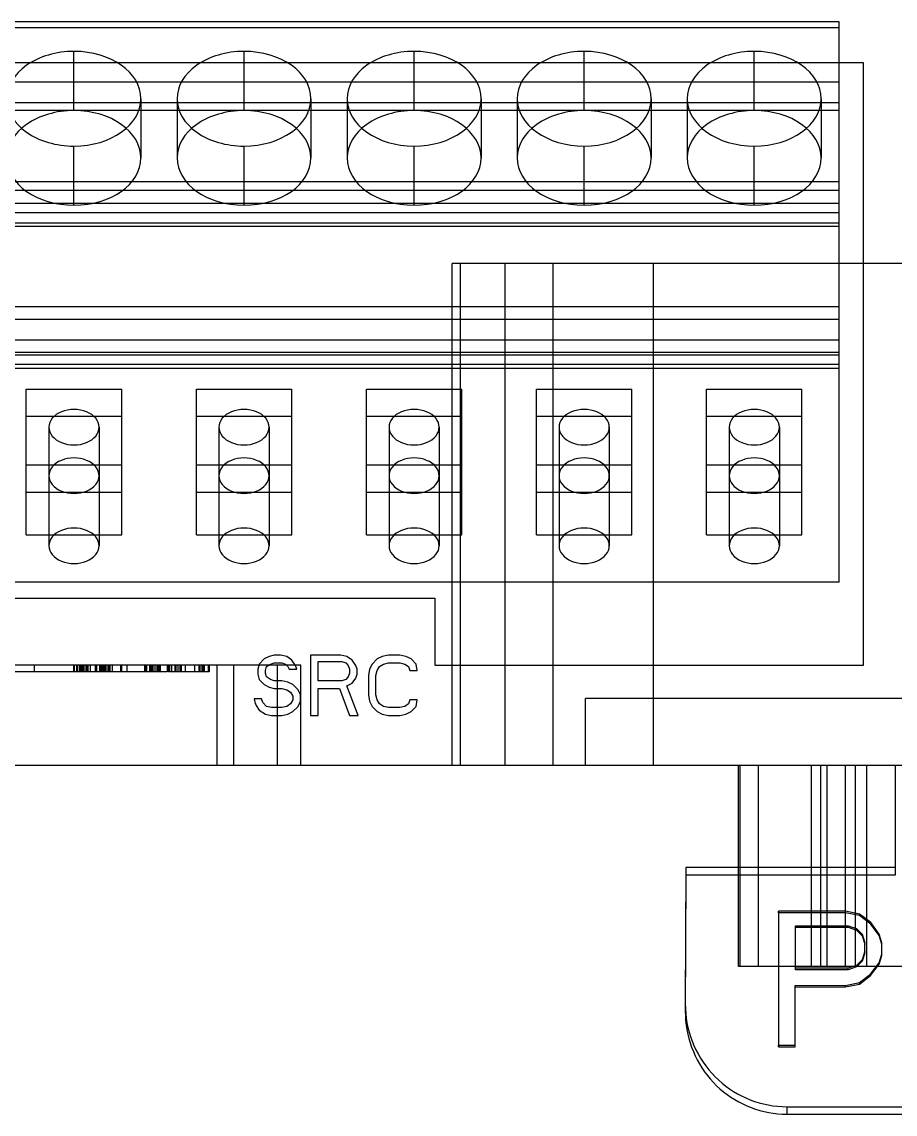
# Model space of a CAD drawing. Extents: x 0 to 290, y 0 to 931.
# Drawn here: x 207.66 to 233.75, y 676.98 to 709.62 of the extents above; entities that cross this region are included whole.
import ezdxf

# ---------------------------------------------------------------- set-up
doc = ezdxf.new("R2010")
doc.units = 0
doc.layers.add('-15N-THT. THIẾT BỊ ĐÓNG MỞ', color=40, linetype='CONTINUOUS')

# ---------------------------------------------------------------- blocks, each defined once
blk = doc.blocks.new('06 - N - SC VSD ATV630D55~D90N4')
at = {"layer": '-15N-THT. THIẾT BỊ ĐÓNG MỞ'}
for p, q in [((87.08, 243.921), (15.96, 243.921)), ((87.08, 227.178), (87.08, 243.921)), ((87.08, 243.746), (15.96, 243.746)), ((64.22, 241.271), (64.22, 243.038)), ((69.3, 241.271), (69.3, 243.038)), ((74.38, 241.271), (74.38, 243.038)), ((79.46, 241.271), (79.46, 243.038)), ((84.54, 241.271), (84.54, 243.038)), ((87.8, 242.7), (15.5, 242.7)), ((87.08, 242.7), (87.08, 242.7)), ((87.8, 224.7), (87.8, 242.7)), ((87.8, 242.7), (87.8, 242.7)), ((87.08, 242.119), (15.96, 242.119)), ((66.22, 241.624), (66.22, 239.856)), ((67.3, 241.624), (67.3, 239.856)), ((71.3, 241.624), (71.3, 239.856)), ((72.38, 241.624), (72.38, 239.856)), ((76.38, 241.624), (76.38, 239.856)), ((77.46, 241.624), (77.46, 239.856)), ((81.46, 241.624), (81.46, 239.856)), ((82.54, 241.624), (82.54, 239.856)), ((86.54, 241.624), (86.54, 239.856)), ((87.08, 241.506), (15.96, 241.506)), ((87.08, 241.271), (15.96, 241.271)), ((64.22, 238.442), (64.22, 240.21)), ((69.3, 238.442), (69.3, 240.21)), ((74.38, 238.442), (74.38, 240.21)), ((79.46, 238.442), (79.46, 240.21)), ((84.54, 238.442), (84.54, 240.21)), ((87.08, 239.136), (15.96, 239.136)), ((87.08, 238.877), (15.96, 238.877)), ((87.08, 238.495), (15.96, 238.495)), ((87.08, 238.218), (15.96, 238.218)), ((87.08, 237.908), (15.96, 237.908)), ((87.08, 237.806), (15.96, 237.806)), ((109.511, 236.7), (75.519, 236.7)), ((75.519, 221.7), (75.519, 236.7)), ((75.769, 221.7), (75.769, 236.7)), ((77.095, 236.7), (77.095, 236.7)), ((77.095, 221.7), (77.095, 236.7)), ((78.52, 236.7), (78.52, 221.7)), ((81.52, 236.7), (81.52, 221.7)), ((87.08, 235.402), (15.96, 235.402)), ((87.08, 235.027), (15.96, 235.027)), ((87.08, 234.412), (15.96, 234.412)), ((87.08, 234.037), (15.96, 234.037)), ((87.08, 233.966), (15.96, 233.966)), ((87.08, 233.683), (15.96, 233.683)), ((87.08, 233.563), (15.96, 233.563)), ((62.795, 232.128), (62.795, 232.941)), ((62.795, 232.941), (65.645, 232.941)), ((65.645, 232.128), (65.645, 232.941)), ((67.875, 228.592), (67.875, 232.941)), ((67.875, 232.941), (70.725, 232.941)), ((70.725, 228.592), (70.725, 232.941)), ((72.955, 228.592), (72.955, 232.941)), ((72.955, 232.941), (75.805, 232.941)), ((75.805, 228.592), (75.805, 232.941)), ((78.035, 228.592), (78.035, 232.941)), ((78.035, 232.941), (80.885, 232.941)), ((80.885, 228.592), (80.885, 232.941)), ((83.115, 232.128), (83.115, 232.941)), ((83.115, 232.941), (85.965, 232.941)), ((85.965, 232.128), (85.965, 232.941)), ((62.795, 228.592), (62.795, 232.128)), ((65.645, 232.128), (62.795, 232.128)), ((62.795, 232.128), (62.795, 232.128)), ((65.645, 228.592), (65.645, 232.128)), ((65.645, 232.128), (65.645, 232.128)), ((70.725, 232.128), (67.875, 232.128)), ((67.875, 232.128), (67.875, 232.128)), ((70.725, 232.128), (70.725, 232.128)), ((75.805, 232.128), (72.955, 232.128)), ((72.955, 232.128), (72.955, 232.128)), ((75.805, 232.128), (75.805, 232.128)), ((80.885, 232.128), (78.035, 232.128)), ((78.035, 232.128), (78.035, 232.128)), ((80.885, 232.128), (80.885, 232.128)), ((83.115, 228.592), (83.115, 232.128)), ((85.965, 232.128), (83.115, 232.128)), ((83.115, 232.128), (83.115, 232.128)), ((85.965, 228.592), (85.965, 232.128)), ((85.965, 232.128), (85.965, 232.128)), ((63.47, 231.81), (63.47, 228.267)), ((64.97, 231.81), (64.97, 228.267)), ((68.55, 231.81), (68.55, 228.267)), ((70.05, 231.81), (70.05, 228.267)), ((73.63, 231.81), (73.63, 228.267)), ((75.13, 231.81), (75.13, 228.267)), ((78.71, 231.81), (78.71, 228.267)), ((80.21, 231.81), (80.21, 228.267)), ((83.79, 231.81), (83.79, 228.267)), ((85.29, 231.81), (85.29, 228.267)), ((65.645, 230.678), (62.795, 230.678)), ((70.725, 230.678), (67.875, 230.678)), ((75.805, 230.678), (72.955, 230.678)), ((80.885, 230.678), (78.035, 230.678)), ((85.965, 230.678), (83.115, 230.678)), ((62.795, 229.865), (65.645, 229.865)), ((67.875, 229.865), (70.725, 229.865)), ((72.955, 229.865), (75.805, 229.865)), ((78.035, 229.865), (80.885, 229.865)), ((83.115, 229.865), (85.965, 229.865)), ((62.795, 228.592), (65.645, 228.592)), ((67.875, 228.592), (70.725, 228.592)), ((72.955, 228.592), (75.805, 228.592)), ((78.035, 228.592), (80.885, 228.592)), ((83.115, 228.592), (85.965, 228.592)), ((87.08, 227.178), (15.96, 227.178)), ((47, 226.7), (75, 226.7)), ((75, 226.7), (75, 224.7)), ((75, 226.7), (75, 226.7)), ((75, 226.2), (75, 226.2)), ((69.9, 224.885), (69.75, 224.732)), ((70.05, 224.962), (69.9, 224.885)), ((69.9, 224.885), (69.9, 224.885)), ((70.2, 225), (70.05, 224.962)), ((70.05, 224.962), (70.05, 224.962)), ((70.2, 225), (70.2, 225)), ((70.388, 225), (70.2, 225)), ((70.388, 225), (70.388, 225)), ((70.575, 224.962), (70.388, 225)), ((70.575, 224.962), (70.575, 224.962)), ((70.725, 224.847), (70.575, 224.962)), ((71.287, 225), (71.287, 223.2)), ((71.287, 225), (71.287, 225)), ((72.187, 225), (71.287, 225)), ((72.187, 225), (72.187, 225)), ((72.375, 224.962), (72.187, 225)), ((72.375, 224.962), (72.375, 224.962)), ((72.525, 224.847), (72.375, 224.962)), ((73.275, 224.885), (73.125, 224.732)), ((73.425, 224.962), (73.275, 224.885)), ((73.275, 224.885), (73.275, 224.885)), ((73.613, 225), (73.425, 224.962)), ((73.425, 224.962), (73.425, 224.962)), ((73.613, 225), (73.613, 225)), ((73.95, 225), (73.613, 225)), ((73.95, 225), (73.95, 225)), ((74.137, 224.962), (73.95, 225)), ((74.137, 224.962), (74.137, 224.962)), ((74.288, 224.885), (74.137, 224.962)), ((74.288, 224.885), (74.288, 224.885)), ((74.444, 224.726), (74.288, 224.885)), ((71, 224.7), (51, 224.7)), ((63.031, 224.7), (63.031, 224.7)), ((63.031, 224.7), (63.031, 224.5)), ((64.205, 224.7), (64.205, 224.5)), ((64.226, 224.7), (64.226, 224.5)), ((64.294, 224.7), (64.294, 224.7)), ((64.294, 224.7), (64.294, 224.5)), ((64.325, 224.7), (64.325, 224.5)), ((64.387, 224.7), (64.387, 224.5)), ((64.419, 224.7), (64.419, 224.5)), ((64.45, 224.7), (64.45, 224.5)), ((64.481, 224.7), (64.481, 224.7)), ((64.481, 224.7), (64.481, 224.5)), ((64.512, 224.7), (64.512, 224.5)), ((64.575, 224.7), (64.575, 224.5)), ((64.606, 224.7), (64.606, 224.5)), ((64.625, 224.7), (64.625, 224.7)), ((64.625, 224.7), (64.625, 224.5)), ((64.637, 224.7), (64.637, 224.5)), ((64.7, 224.7), (64.7, 224.5)), ((64.856, 224.7), (64.856, 224.5)), ((64.888, 224.7), (64.888, 224.5)), ((64.981, 224.7), (64.981, 224.5)), ((65.013, 224.7), (65.013, 224.5)), ((65.036, 224.7), (65.036, 224.5)), ((65.044, 224.7), (65.044, 224.5)), ((65.075, 224.7), (65.075, 224.5)), ((65.106, 224.7), (65.106, 224.5)), ((65.137, 224.7), (65.137, 224.5)), ((65.169, 224.7), (65.169, 224.7)), ((65.169, 224.7), (65.169, 224.5)), ((65.231, 224.7), (65.231, 224.5)), ((65.262, 224.7), (65.262, 224.5)), ((65.294, 224.7), (65.294, 224.5)), ((65.356, 224.7), (65.356, 224.7)), ((65.356, 224.7), (65.356, 224.5)), ((65.606, 224.7), (65.606, 224.7)), ((65.606, 224.7), (65.606, 224.5)), ((65.64, 224.7), (65.64, 224.5)), ((65.794, 224.7), (65.794, 224.5)), ((65.794, 224.7), (65.794, 224.7)), ((66.325, 224.7), (66.325, 224.5)), ((66.356, 224.7), (66.356, 224.5)), ((66.388, 224.7), (66.388, 224.5)), ((66.476, 224.7), (66.476, 224.5)), ((66.481, 224.7), (66.481, 224.5)), ((66.512, 224.7), (66.512, 224.5)), ((66.544, 224.7), (66.544, 224.5)), ((66.575, 224.7), (66.575, 224.5)), ((66.575, 224.7), (66.575, 224.7)), ((66.637, 224.7), (66.637, 224.5)), ((66.7, 224.7), (66.7, 224.5)), ((66.7, 224.7), (66.7, 224.7)), ((66.731, 224.7), (66.731, 224.5)), ((66.763, 224.7), (66.763, 224.7)), ((66.763, 224.7), (66.763, 224.5)), ((66.794, 224.7), (66.794, 224.5)), ((67, 224.7), (67, 224.7)), ((67, 224.7), (67, 224.5)), ((67.044, 224.7), (67.044, 224.7)), ((67.044, 224.7), (67.044, 224.5)), ((67.075, 224.7), (67.075, 224.5)), ((67.138, 224.7), (67.138, 224.5)), ((67.231, 224.7), (67.231, 224.7)), ((67.231, 224.7), (67.231, 224.5)), ((67.263, 224.7), (67.263, 224.5)), ((67.325, 224.7), (67.325, 224.5)), ((67.387, 224.7), (67.387, 224.5)), ((67.419, 224.7), (67.419, 224.5)), ((67.544, 224.7), (67.544, 224.5)), ((67.825, 224.7), (67.825, 224.5)), ((67.95, 224.7), (67.95, 224.5)), ((67.981, 224.7), (67.981, 224.5)), ((68.044, 224.7), (68.044, 224.5)), ((68.075, 224.7), (68.075, 224.5)), ((68.106, 224.7), (68.106, 224.5)), ((68.231, 224.7), (68.231, 224.5)), ((68.236, 224.7), (68.236, 224.5)), ((68.257, 224.7), (68.257, 224.5)), ((68.262, 224.7), (68.262, 224.5)), ((68.5, 221.7), (68.5, 224.7)), ((68.5, 224.7), (68.5, 224.7)), ((69, 221.7), (69, 224.7)), ((69, 224.7), (69, 224.7)), ((69.75, 224.732), (69.712, 224.579)), ((69.712, 224.579), (69.712, 224.426)), ((69.712, 224.579), (69.712, 224.579)), ((69.75, 224.732), (69.75, 224.732)), ((69.937, 224.54), (69.975, 224.655)), ((69.975, 224.655), (70.088, 224.732)), ((69.975, 224.655), (69.975, 224.655)), ((70.088, 224.732), (70.2, 224.77)), ((70.088, 224.732), (70.088, 224.732)), ((70.2, 224.77), (70.425, 224.77)), ((70.2, 224.77), (70.2, 224.77)), ((70.3, 221.7), (70.3, 224.7)), ((70.425, 224.77), (70.537, 224.732)), ((70.425, 224.77), (70.425, 224.77)), ((70.537, 224.732), (70.613, 224.655)), ((70.537, 224.732), (70.537, 224.732)), ((70.613, 224.655), (70.65, 224.579)), ((70.613, 224.655), (70.613, 224.655)), ((70.65, 224.579), (70.875, 224.579)), ((70.65, 224.579), (70.65, 224.579)), ((70.725, 224.847), (70.725, 224.847)), ((70.837, 224.694), (70.725, 224.847)), ((70.837, 224.694), (70.837, 224.694)), ((70.875, 224.579), (70.837, 224.694)), ((70.875, 224.579), (70.875, 224.579)), ((71, 221.7), (71, 224.7)), ((71.513, 224.234), (71.513, 224.809)), ((71.513, 224.809), (72.225, 224.809)), ((71.513, 224.809), (71.513, 224.809)), ((72.225, 224.809), (72.338, 224.77)), ((72.225, 224.809), (72.225, 224.809)), ((72.338, 224.77), (72.412, 224.694)), ((72.338, 224.77), (72.338, 224.77)), ((72.412, 224.694), (72.45, 224.579)), ((72.412, 224.694), (72.412, 224.694)), ((72.45, 224.579), (72.45, 224.464)), ((72.45, 224.579), (72.45, 224.579)), ((72.525, 224.847), (72.525, 224.847)), ((72.638, 224.694), (72.525, 224.847)), ((72.638, 224.694), (72.638, 224.694)), ((72.675, 224.579), (72.638, 224.694)), ((72.675, 224.579), (72.675, 224.579)), ((72.675, 224.426), (72.675, 224.579)), ((73.05, 224.579), (73.013, 224.387)), ((73.125, 224.732), (73.05, 224.579)), ((73.05, 224.579), (73.05, 224.579)), ((73.125, 224.732), (73.125, 224.732)), ((73.275, 224.54), (73.35, 224.655)), ((73.35, 224.655), (73.462, 224.732)), ((73.35, 224.655), (73.35, 224.655)), ((73.462, 224.732), (73.613, 224.77)), ((73.462, 224.732), (73.462, 224.732)), ((73.613, 224.77), (73.613, 224.77)), ((73.613, 224.77), (73.95, 224.77)), ((73.95, 224.77), (74.1, 224.732)), ((73.95, 224.77), (73.95, 224.77)), ((74.1, 224.732), (74.212, 224.655)), ((74.1, 224.732), (74.1, 224.732)), ((74.212, 224.655), (74.25, 224.54)), ((74.212, 224.655), (74.212, 224.655)), ((74.444, 224.726), (74.444, 224.726)), ((74.469, 224.54), (74.444, 224.726)), ((75, 224.7), (87.8, 224.7)), ((75, 224.7), (75, 224.7)), ((87.8, 224.7), (87.8, 224.7)), ((67, 224.5), (53.93, 224.5)), ((63.031, 224.5), (63.031, 224.5)), ((64.294, 224.5), (64.294, 224.5)), ((64.481, 224.5), (64.481, 224.5)), ((64.625, 224.5), (64.625, 224.5)), ((65.169, 224.5), (65.169, 224.5)), ((65.356, 224.5), (65.356, 224.5)), ((65.606, 224.5), (65.606, 224.5)), ((65.794, 224.5), (65.794, 224.5)), ((66.575, 224.5), (66.575, 224.5)), ((66.7, 224.5), (66.7, 224.5)), ((66.763, 224.5), (66.763, 224.5)), ((67, 224.5), (67, 224.5)), ((67.044, 224.5), (67.044, 224.5)), ((68.262, 224.5), (67.044, 224.5)), ((67.231, 224.5), (67.231, 224.5)), ((69.712, 224.426), (69.75, 224.272)), ((69.712, 224.426), (69.712, 224.426)), ((69.75, 224.272), (69.9, 224.119)), ((69.75, 224.272), (69.75, 224.272)), ((69.937, 224.54), (69.937, 224.54)), ((69.937, 224.464), (69.937, 224.54)), ((69.937, 224.464), (69.937, 224.464)), ((69.975, 224.349), (69.937, 224.464)), ((69.975, 224.349), (69.975, 224.349)), ((70.088, 224.272), (69.975, 224.349)), ((70.088, 224.272), (70.088, 224.272)), ((70.2, 224.234), (70.088, 224.272)), ((70.2, 224.234), (70.2, 224.234)), ((70.425, 224.234), (70.2, 224.234)), ((70.425, 224.234), (70.425, 224.234)), ((70.613, 224.196), (70.425, 224.234)), ((72.225, 224.234), (71.513, 224.234)), ((71.513, 224.234), (71.513, 224.234)), ((72.338, 224.272), (72.225, 224.234)), ((72.225, 224.234), (72.225, 224.234)), ((72.412, 224.349), (72.338, 224.272)), ((72.338, 224.272), (72.338, 224.272)), ((72.45, 224.464), (72.412, 224.349)), ((72.412, 224.349), (72.412, 224.349)), ((72.45, 224.464), (72.45, 224.464)), ((72.525, 224.157), (72.638, 224.311)), ((72.638, 224.311), (72.675, 224.426)), ((72.638, 224.311), (72.638, 224.311)), ((72.675, 224.426), (72.675, 224.426)), ((73.013, 224.387), (73.013, 223.813)), ((73.013, 224.387), (73.013, 224.387)), ((73.237, 224.387), (73.275, 224.54)), ((73.237, 224.387), (73.237, 224.387)), ((73.237, 223.813), (73.237, 224.387)), ((73.275, 224.54), (73.275, 224.54)), ((74.25, 224.54), (74.469, 224.54)), ((74.25, 224.54), (74.25, 224.54)), ((74.469, 224.54), (74.469, 224.54)), ((69.9, 224.119), (70.05, 224.043)), ((69.9, 224.119), (69.9, 224.119)), ((70.05, 224.043), (70.05, 224.043)), ((70.05, 224.043), (70.2, 224.004)), ((70.2, 224.004), (70.425, 224.004)), ((70.2, 224.004), (70.2, 224.004)), ((70.425, 224.004), (70.575, 223.966)), ((70.425, 224.004), (70.425, 224.004)), ((70.575, 223.966), (70.688, 223.889)), ((70.575, 223.966), (70.575, 223.966)), ((70.613, 224.196), (70.613, 224.196)), ((70.762, 224.119), (70.613, 224.196)), ((70.762, 224.119), (70.762, 224.119)), ((70.913, 223.966), (70.762, 224.119)), ((70.913, 223.966), (70.913, 223.966)), ((70.987, 223.813), (70.913, 223.966)), ((71.513, 224.004), (72.15, 224.004)), ((71.513, 224.004), (71.513, 224.004)), ((71.513, 223.2), (71.513, 224.004)), ((72.15, 224.004), (72.15, 224.004)), ((72.15, 224.004), (72.45, 223.2)), ((72.375, 224.081), (72.525, 224.157)), ((72.375, 224.081), (72.375, 224.081)), ((72.712, 223.2), (72.375, 224.081)), ((72.525, 224.157), (72.525, 224.157)), ((69.606, 223.698), (69.632, 223.553)), ((69.606, 223.698), (69.606, 223.698)), ((69.825, 223.698), (69.606, 223.698)), ((69.825, 223.698), (69.825, 223.698)), ((69.862, 223.583), (69.825, 223.698)), ((69.862, 223.583), (69.862, 223.583)), ((69.975, 223.468), (69.862, 223.583)), ((70.688, 223.889), (70.762, 223.774)), ((70.688, 223.889), (70.688, 223.889)), ((70.762, 223.66), (70.688, 223.545)), ((70.762, 223.774), (70.762, 223.66)), ((70.762, 223.774), (70.762, 223.774)), ((70.762, 223.66), (70.762, 223.66)), ((70.913, 223.468), (70.987, 223.621)), ((70.987, 223.813), (70.987, 223.813)), ((70.987, 223.621), (70.987, 223.813)), ((70.987, 223.621), (70.987, 223.621)), ((73.013, 223.813), (73.05, 223.621)), ((73.013, 223.813), (73.013, 223.813)), ((73.05, 223.621), (73.125, 223.468)), ((73.05, 223.621), (73.05, 223.621)), ((73.237, 223.813), (73.237, 223.813)), ((73.275, 223.66), (73.237, 223.813)), ((73.275, 223.66), (73.275, 223.66)), ((73.35, 223.545), (73.275, 223.66)), ((74.25, 223.66), (74.212, 223.545)), ((74.25, 223.66), (74.25, 223.66)), ((74.475, 223.66), (74.25, 223.66)), ((74.437, 223.468), (74.475, 223.66)), ((74.475, 223.66), (74.475, 223.66)), ((90.5, 223.7), (79.5, 223.7)), ((79.5, 221.7), (79.5, 223.7)), ((79.5, 223.7), (79.5, 223.7)), ((69.632, 223.553), (69.649, 223.523)), ((69.632, 223.553), (69.632, 223.553)), ((69.649, 223.523), (69.666, 223.495)), ((69.666, 223.495), (69.683, 223.467)), ((69.683, 223.467), (69.699, 223.439)), ((69.699, 223.439), (69.716, 223.411)), ((69.716, 223.411), (69.733, 223.382)), ((69.733, 223.382), (69.75, 223.353)), ((69.75, 223.353), (69.937, 223.238)), ((69.75, 223.353), (69.75, 223.353)), ((69.975, 223.468), (69.975, 223.468)), ((70.125, 223.43), (69.975, 223.468)), ((70.125, 223.43), (70.125, 223.43)), ((70.425, 223.43), (70.125, 223.43)), ((70.575, 223.468), (70.425, 223.43)), ((70.425, 223.43), (70.425, 223.43)), ((70.688, 223.545), (70.575, 223.468)), ((70.575, 223.468), (70.575, 223.468)), ((70.613, 223.238), (70.762, 223.315)), ((70.688, 223.545), (70.688, 223.545)), ((70.762, 223.315), (70.913, 223.468)), ((70.762, 223.315), (70.762, 223.315)), ((70.913, 223.468), (70.913, 223.468)), ((73.125, 223.468), (73.275, 223.315)), ((73.125, 223.468), (73.125, 223.468)), ((73.275, 223.315), (73.425, 223.238)), ((73.275, 223.315), (73.275, 223.315)), ((73.35, 223.545), (73.35, 223.545)), ((73.462, 223.468), (73.35, 223.545)), ((73.462, 223.468), (73.462, 223.468)), ((73.613, 223.43), (73.462, 223.468)), ((73.613, 223.43), (73.613, 223.43)), ((73.95, 223.43), (73.613, 223.43)), ((74.1, 223.468), (73.95, 223.43)), ((73.95, 223.43), (73.95, 223.43)), ((74.212, 223.545), (74.1, 223.468)), ((74.1, 223.468), (74.1, 223.468)), ((74.137, 223.238), (74.288, 223.315)), ((74.212, 223.545), (74.212, 223.545)), ((74.288, 223.315), (74.437, 223.468)), ((74.288, 223.315), (74.288, 223.315)), ((74.437, 223.468), (74.437, 223.468)), ((69.937, 223.238), (70.125, 223.2)), ((69.937, 223.238), (69.937, 223.238)), ((70.125, 223.2), (70.425, 223.2)), ((70.125, 223.2), (70.125, 223.2)), ((70.425, 223.2), (70.613, 223.238)), ((70.425, 223.2), (70.425, 223.2)), ((70.613, 223.238), (70.613, 223.238)), ((71.287, 223.2), (71.513, 223.2)), ((71.287, 223.2), (71.287, 223.2)), ((71.513, 223.2), (71.513, 223.2)), ((72.45, 223.2), (72.712, 223.2)), ((72.45, 223.2), (72.45, 223.2)), ((72.712, 223.2), (72.712, 223.2)), ((73.425, 223.238), (73.613, 223.2)), ((73.425, 223.238), (73.425, 223.238)), ((73.613, 223.2), (73.95, 223.2)), ((73.613, 223.2), (73.613, 223.2)), ((73.95, 223.2), (74.137, 223.238)), ((73.95, 223.2), (73.95, 223.2)), ((74.137, 223.238), (74.137, 223.238)), ((122.5, 221.7), (12.5, 221.7)), ((68.5, 221.7), (68.5, 221.7)), ((69, 221.7), (69, 221.7)), ((77.095, 221.7), (77.095, 221.7)), ((79.5, 221.7), (79.5, 221.7)), ((84.065, 215.7), (84.065, 221.7)), ((84.105, 221.7), (84.105, 215.7)), ((84.655, 221.7), (84.655, 215.7)), ((86.24, 221.7), (86.24, 215.7)), ((86.52, 221.7), (86.52, 215.7)), ((86.705, 221.7), (86.705, 215.7)), ((87.255, 221.7), (87.255, 215.7)), ((87.55, 221.7), (87.55, 215.7)), ((87.89, 221.7), (87.89, 215.7)), ((88.749, 221.7), (88.745, 218.649)), ((88.749, 221.48), (88.745, 218.427)), ((82.494, 218.649), (82.479, 214.584)), ((82.494, 218.427), (82.479, 214.361)), ((88.745, 218.649), (82.494, 218.649)), ((82.494, 218.649), (82.494, 218.427)), ((88.745, 218.427), (82.494, 218.427)), ((88.745, 218.649), (88.745, 218.427)), ((85.26, 217.348), (85.264, 213.342)), ((85.26, 217.303), (85.26, 217.348)), ((87.266, 217.347), (85.26, 217.348)), ((85.26, 217.303), (85.264, 213.297)), ((87.266, 217.303), (85.26, 217.303)), ((87.266, 217.303), (87.266, 217.347)), ((87.684, 217.261), (87.266, 217.347)), ((87.684, 217.217), (87.266, 217.303)), ((87.684, 217.217), (87.684, 217.261)), ((88.018, 217.005), (87.684, 217.261)), ((88.018, 216.96), (87.684, 217.217)), ((85.769, 215.643), (85.77, 216.912)), ((85.769, 215.599), (85.77, 216.867)), ((85.77, 216.912), (87.348, 216.912)), ((85.77, 216.867), (85.77, 216.912)), ((85.77, 216.867), (87.348, 216.867)), ((87.348, 216.912), (87.596, 216.827)), ((87.348, 216.867), (87.348, 216.912)), ((87.348, 216.867), (87.596, 216.783)), ((87.596, 216.827), (87.761, 216.659)), ((87.596, 216.783), (87.596, 216.827)), ((87.596, 216.783), (87.761, 216.614)), ((88.018, 216.96), (88.018, 217.005)), ((88.269, 216.664), (88.018, 217.005)), ((88.269, 216.619), (88.018, 216.96)), ((87.761, 216.659), (87.844, 216.405)), ((87.761, 216.614), (87.761, 216.659)), ((87.761, 216.614), (87.844, 216.361)), ((87.844, 216.107), (87.844, 216.405)), ((88.269, 216.619), (88.269, 216.664)), ((88.352, 216.407), (88.269, 216.664)), ((88.352, 216.362), (88.269, 216.619)), ((88.352, 216.066), (88.352, 216.407)), ((88.352, 216.362), (88.352, 216.407)), ((87.845, 216.151), (87.762, 215.897)), ((87.845, 216.107), (87.762, 215.853)), ((88.268, 215.808), (88.352, 216.066)), ((88.352, 216.021), (88.352, 216.362)), ((88.352, 216.021), (88.352, 216.066)), ((87.762, 215.897), (87.597, 215.728)), ((87.762, 215.853), (87.597, 215.684)), ((87.762, 215.853), (87.762, 215.897)), ((88.017, 215.468), (88.268, 215.808)), ((88.017, 215.424), (88.268, 215.764)), ((88.268, 215.764), (88.352, 216.021)), ((88.268, 215.764), (88.268, 215.808)), ((100.965, 215.7), (84.065, 215.7)), ((87.348, 215.643), (85.769, 215.643)), ((85.769, 215.599), (85.769, 215.643)), ((87.348, 215.599), (85.769, 215.599)), ((87.597, 215.728), (87.348, 215.643)), ((87.597, 215.684), (87.348, 215.599)), ((87.348, 215.599), (87.348, 215.643)), ((87.597, 215.684), (87.597, 215.728)), ((87.683, 215.213), (88.017, 215.468)), ((87.683, 215.168), (88.017, 215.424)), ((88.017, 215.424), (88.017, 215.468)), ((85.766, 213.342), (85.767, 215.127)), ((85.767, 215.127), (87.265, 215.127)), ((85.767, 215.082), (85.767, 215.127)), ((87.265, 215.127), (87.683, 215.213)), ((87.265, 215.083), (87.683, 215.168)), ((87.265, 215.083), (87.265, 215.127)), ((87.683, 215.168), (87.683, 215.213)), ((85.766, 213.297), (85.767, 215.082)), ((85.767, 215.082), (87.265, 215.083)), ((82.479, 214.584), (82.479, 214.361)), ((82.479, 214.582), (82.479, 214.581)), ((82.479, 214.581), (82.479, 214.353)), ((82.479, 214.576), (82.482, 214.433)), ((82.482, 214.433), (82.492, 214.291)), ((82.479, 214.361), (82.482, 214.222)), ((82.482, 214.222), (82.49, 214.084)), ((82.492, 214.291), (82.507, 214.15)), ((82.507, 214.15), (82.53, 214.011)), ((82.49, 214.084), (82.505, 213.947)), ((82.505, 213.947), (82.526, 213.811)), ((82.526, 213.811), (82.553, 213.676)), ((82.53, 214.011), (82.559, 213.873)), ((82.559, 213.873), (82.594, 213.737)), ((82.553, 213.676), (82.586, 213.543)), ((82.586, 213.543), (82.625, 213.412)), ((82.594, 213.737), (82.636, 213.602)), ((82.636, 213.602), (82.684, 213.469)), ((82.684, 213.469), (82.738, 213.338)), ((82.625, 213.412), (82.67, 213.282)), ((82.67, 213.282), (82.721, 213.154)), ((82.721, 213.154), (82.777, 213.028)), ((82.738, 213.338), (82.797, 213.209)), ((82.797, 213.209), (82.863, 213.083)), ((85.264, 213.342), (85.766, 213.342)), ((85.264, 213.297), (85.264, 213.342)), ((85.264, 213.297), (85.766, 213.297)), ((85.766, 213.297), (85.766, 213.342)), ((82.777, 213.028), (82.839, 212.904)), ((82.839, 212.904), (82.907, 212.783)), ((82.863, 213.083), (82.934, 212.959)), ((82.934, 212.959), (83.011, 212.84)), ((83.011, 212.84), (83.093, 212.724)), ((82.907, 212.783), (82.979, 212.665)), ((82.979, 212.665), (83.057, 212.551)), ((83.057, 212.551), (83.14, 212.44)), ((83.093, 212.724), (83.18, 212.612)), ((83.18, 212.612), (83.273, 212.505)), ((83.273, 212.505), (83.37, 212.402)), ((83.14, 212.44), (83.227, 212.334)), ((83.227, 212.334), (83.319, 212.232)), ((83.319, 212.232), (83.416, 212.134)), ((83.37, 212.402), (83.471, 212.305)), ((83.471, 212.305), (83.577, 212.212)), ((83.577, 212.212), (83.687, 212.124)), ((83.416, 212.134), (83.516, 212.042)), ((83.516, 212.042), (83.621, 211.953)), ((83.621, 211.953), (83.729, 211.87)), ((83.687, 212.124), (83.801, 212.042)), ((83.729, 211.87), (83.842, 211.792)), ((83.801, 212.042), (83.918, 211.965)), ((83.918, 211.965), (84.04, 211.893)), ((84.04, 211.893), (84.164, 211.827)), ((84.164, 211.827), (84.291, 211.767)), ((83.842, 211.792), (83.957, 211.719)), ((83.957, 211.719), (84.076, 211.651)), ((84.076, 211.651), (84.198, 211.588)), ((84.198, 211.588), (84.322, 211.531)), ((84.291, 211.767), (84.421, 211.713)), ((84.322, 211.531), (84.449, 211.479)), ((84.421, 211.713), (84.552, 211.664)), ((84.552, 211.664), (84.685, 211.622)), ((84.685, 211.622), (84.82, 211.587)), ((84.82, 211.587), (84.957, 211.557)), ((84.957, 211.557), (85.094, 211.535)), ((85.094, 211.535), (85.233, 211.519)), ((85.233, 211.519), (85.374, 211.509)), ((85.374, 211.509), (85.515, 211.506)), ((85.515, 211.506), (99.515, 211.506)), ((85.515, 211.506), (85.515, 211.283)), ((84.449, 211.479), (84.577, 211.433)), ((84.577, 211.433), (84.707, 211.394)), ((84.707, 211.394), (84.839, 211.36)), ((84.839, 211.36), (84.971, 211.332)), ((84.971, 211.332), (85.105, 211.311)), ((85.105, 211.311), (85.241, 211.295)), ((85.241, 211.295), (85.377, 211.286)), ((85.377, 211.286), (85.515, 211.283)), ((85.515, 211.283), (99.515, 211.283))]:
    blk.add_line(p, q, dxfattribs=at)
for centre, major_axis, start_param, end_param in [((64.22, 241.624), (2, 0), 1.570796, 3.141593), ((64.22, 241.624), (2, 0), 0, 1.570796), ((69.3, 241.624), (2, 0), 1.570796, 3.141593), ((69.3, 241.624), (2, 0), 0, 1.570796), ((74.38, 241.624), (2, 0), 1.570796, 3.141593), ((74.38, 241.624), (2, 0), 0, 1.570796), ((79.46, 241.624), (2, 0), 1.570796, 3.141593), ((79.46, 241.624), (2, 0), 0, 1.570796), ((84.54, 241.624), (2, 0), 1.570796, 3.141593), ((84.54, 241.624), (2, 0), 0, 1.570796), ((64.22, 241.624), (2, 0), -3.141593, -1.570796), ((64.22, 241.624), (2, 0), -1.570796, 0), ((69.3, 241.624), (2, 0), -3.141593, -1.570796), ((69.3, 241.624), (2, 0), -1.570796, 0), ((74.38, 241.624), (2, 0), 3.141593, 4.712389), ((74.38, 241.624), (2, 0), -1.570796, 0), ((79.46, 241.624), (2, 0), 3.141593, 4.712389), ((79.46, 241.624), (2, 0), -1.570796, 0), ((84.54, 241.624), (2, 0), 3.141593, 4.712389), ((84.54, 241.624), (2, 0), -1.570796, 0), ((64.22, 239.856), (2, 0), 1.570796, 3.141593), ((64.22, 239.856), (2, 0), 0, 1.570796), ((69.3, 239.856), (2, 0), 1.570796, 3.141593), ((69.3, 239.856), (2, 0), 0, 1.570796), ((74.38, 239.856), (2, 0), 1.570796, 3.141593), ((74.38, 239.856), (2, 0), 0, 1.570796), ((79.46, 239.856), (2, 0), 1.570796, 3.141593), ((79.46, 239.856), (2, 0), 0, 1.570796), ((84.54, 239.856), (2, 0), 1.570796, 3.141593), ((84.54, 239.856), (2, 0), 0, 1.570796), ((64.22, 239.856), (2, 0), 3.141593, 4.712389), ((64.22, 239.856), (2, 0), -1.570796, 0), ((69.3, 239.856), (2, 0), 3.141593, 4.712389), ((69.3, 239.856), (2, 0), -1.570796, 0), ((74.38, 239.856), (2, 0), 3.141593, 4.712389), ((74.38, 239.856), (2, 0), -1.570796, 0), ((79.46, 239.856), (2, 0), 3.141593, 4.712389), ((79.46, 239.856), (2, 0), -1.570796, 0), ((84.54, 239.856), (2, 0), 3.141593, 4.712389), ((84.54, 239.856), (2, 0), -1.570796, 0), ((64.22, 231.81), (-0.75, 0), -3.141593, 0), ((69.3, 231.81), (-0.75, 0), -3.141593, 0), ((74.38, 231.81), (-0.75, 0), -3.141593, 0), ((79.46, 231.81), (-0.75, 0), -3.141593, 0), ((84.54, 231.81), (-0.75, 0), -3.141593, 0), ((64.22, 231.81), (-0.75, 0), 0, 3.141593), ((69.3, 231.81), (-0.75, 0), 0, 3.141593), ((74.38, 231.81), (-0.75, 0), 0, 3.141593), ((79.46, 231.81), (-0.75, 0), 0, 3.141593), ((84.54, 231.81), (-0.75, 0), 0, 3.141593), ((64.22, 230.36), (-0.75, 0), -3.141593, 0), ((69.3, 230.36), (-0.75, 0), -3.141593, 0), ((74.38, 230.36), (-0.75, 0), -3.141593, 0), ((79.46, 230.36), (-0.75, 0), -3.141593, 0), ((84.54, 230.36), (-0.75, 0), -3.141593, 0), ((64.22, 230.36), (-0.75, 0), 0, 3.141593), ((69.3, 230.36), (-0.75, 0), 0, 3.141593), ((74.38, 230.36), (-0.75, 0), 0, 3.141593), ((79.46, 230.36), (-0.75, 0), 0, 3.141593), ((84.54, 230.36), (-0.75, 0), 0, 3.141593), ((64.22, 228.267), (-0.75, 0), -3.141593, 0), ((69.3, 228.267), (-0.75, 0), -3.141593, 0), ((74.38, 228.267), (-0.75, 0), -3.141593, 0), ((79.46, 228.267), (-0.75, 0), -3.141593, 0), ((84.54, 228.267), (-0.75, 0), -3.141593, 0), ((64.22, 228.267), (-0.75, 0), 0, 3.141593), ((69.3, 228.267), (-0.75, 0), 0, 3.141593), ((74.38, 228.267), (-0.75, 0), 0, 3.141593), ((79.46, 228.267), (-0.75, 0), 0, 3.141593), ((84.54, 228.267), (-0.75, 0), 0, 3.141593)]:
    blk.add_ellipse(centre, major_axis=major_axis, ratio=0.707107, start_param=start_param, end_param=end_param, dxfattribs=at)

msp = doc.modelspace()

# ---------------------------------------------------------------- block references
msp.add_blockref('06 - N - SC VSD ATV630D55~D90N4', (145, 465.7))

doc.saveas('drawing.dxf')
